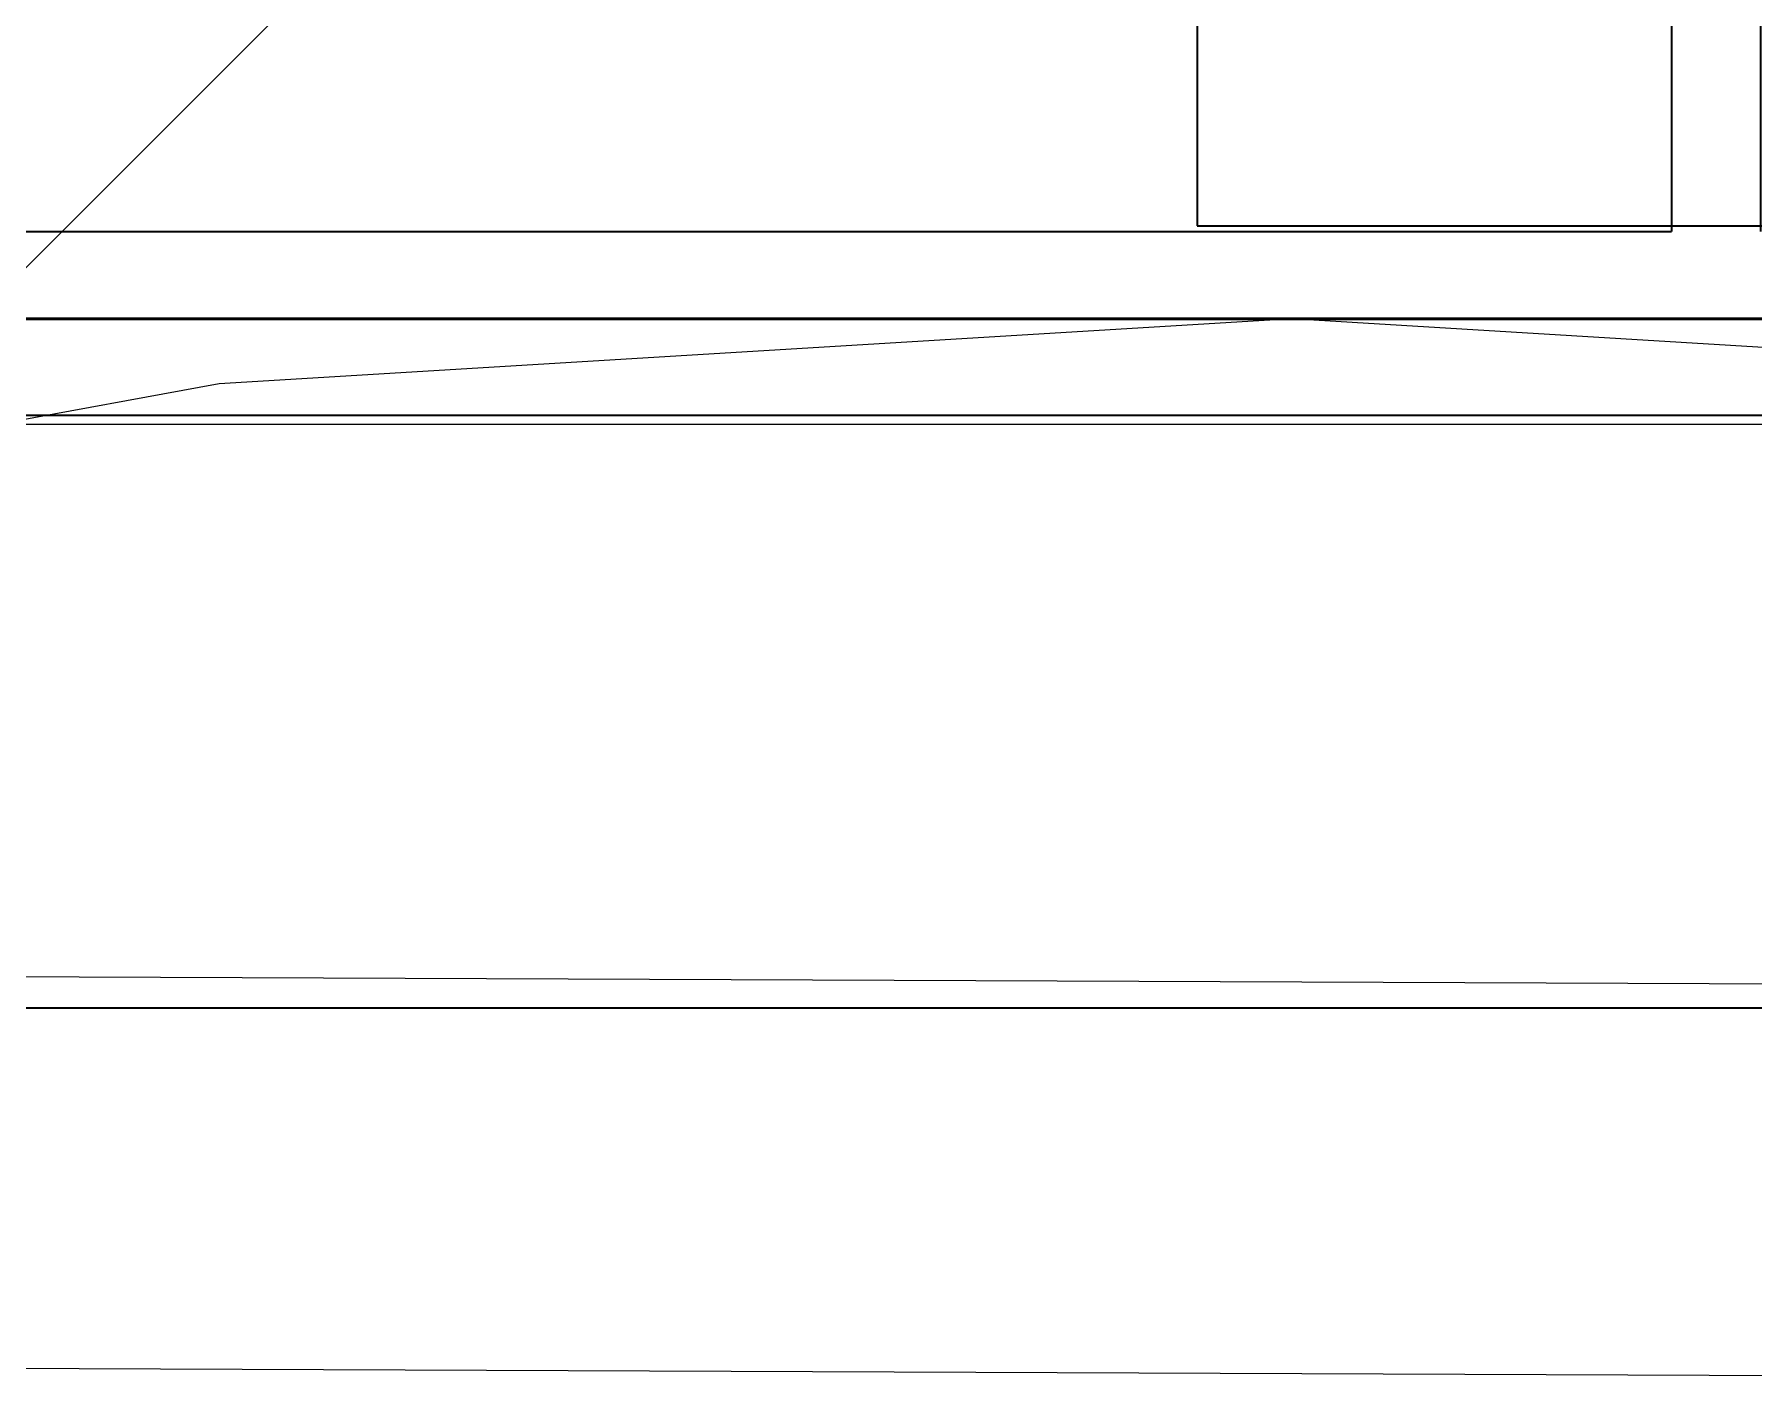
# Model space of a CAD drawing. Extents: x 0 to 756, y -25 to 420.
# Drawn here: x 364.125 to 367.024, y 296.397 to 298.671 of the extents above; entities that cross this region are included whole.
import ezdxf
from ezdxf.lldxf.tags import DXFTag

# ---------------------------------------------------------------- set-up
doc = ezdxf.new("R2010")
doc.units = 0
doc.layers.get('0').update_dxf_attribs({"lineweight": 25})
for name, color, linetype, lineweight in [('A_Innenwand', 7, 'Continuous', 25), ('Möblierung', 7, 'Continuous', 13), ('S_Einrichtung', 7, 'Continuous', 35), ('Sanitär', 7, 'Continuous', 25), ('Wand Holz nicht tragend', 7, 'Continuous', 13)]:
    doc.layers.add(name, color=color, linetype=linetype, lineweight=lineweight)
doc.layers.add('L_Abluft', color=2, linetype='Continuous', lineweight=35, true_color=0xffff00)
doc.layers.add('Raum', color=250, linetype='Continuous', lineweight=13, true_color=0x333333)
tags = doc.linetypes.add('STRICHPUNKT2', pattern=[12.7, 6.35, -3.175, 0, -3.175]).pattern_tags.tags
tags[10:11] = [DXFTag(74, 4), DXFTag(75, 0), DXFTag(340, '0'), DXFTag(46, 0.0), DXFTag(50, 0.0), DXFTag(44, 0.0), DXFTag(45, 0.0)]
tags[8:9] = [DXFTag(74, 4), DXFTag(75, 0), DXFTag(340, '0'), DXFTag(46, 0.0), DXFTag(50, 0.0), DXFTag(44, 0.0), DXFTag(45, 0.0)]
tags[6:7] = [DXFTag(74, 4), DXFTag(75, 0), DXFTag(340, '0'), DXFTag(46, 0.0), DXFTag(50, 0.0), DXFTag(44, 0.0), DXFTag(45, 0.0)]
tags[4:5] = [DXFTag(74, 4), DXFTag(75, 0), DXFTag(340, '0'), DXFTag(46, 0.0), DXFTag(50, 0.0), DXFTag(44, 0.0), DXFTag(45, 0.0)]
tags = doc.linetypes.add('VERDECKT2_S2', pattern=[0.27, 0.2, -0.07]).pattern_tags.tags
tags[6:7] = [DXFTag(74, 4), DXFTag(75, 0), DXFTag(340, '0'), DXFTag(46, 1.0), DXFTag(50, 0.0), DXFTag(44, 0.0), DXFTag(45, 0.0)]
tags[4:5] = [DXFTag(74, 4), DXFTag(75, 0), DXFTag(340, '0'), DXFTag(46, 1.0), DXFTag(50, 0.0), DXFTag(44, 0.0), DXFTag(45, 0.0)]

# ---------------------------------------------------------------- blocks, each defined once
blk = doc.blocks.new('Referenz-A01I5XF3IE')
at = {"layer": 'Möblierung', "color": 0, "linetype": 'VERDECKT2_S2', "ltscale": 0.13}
for p, q in [((366.2458, 298.191), (364.4365, 298.0816)), ((368.055, 298.0816), (366.2458, 298.191)), ((364.4365, 298.0816), (362.6536, 297.7549))]:
    blk.add_line(p, q, dxfattribs=at)
at = {"layer": 'Raum', "color": 0, "lineweight": -2}
blk.add_line((383.4585, 298.191), (351.2358, 298.191), dxfattribs=at)
at = {"layer": 'Sanitär', "color": 0, "linetype": 'Continuous', "lineweight": -2, "ltscale": 0.25}
for p, q in [((369.9894, 297.057), (362.8973, 297.0861)), ((363.01, 296.4252), (369.9785, 296.3966))]:
    blk.add_line(p, q, dxfattribs=at)
at = {"layer": 'Wand Holz nicht tragend', "color": 0, "lineweight": 50}
blk.add_line((351.2358, 298.191), (383.4585, 298.191), dxfattribs=at)
blk = doc.blocks.new('Wand-A01I5XLBIE', base_point=(280.2792, 298.0134))
at = {"color": 0, "lineweight": -2}
blk.add_line((363.8463, 298.0134), (367.8463, 302.0134), dxfattribs=at)
at = {"color": 0, "linetype": 'ByBlock', "lineweight": -2, "ltscale": 0.25}
blk.add_line((351.0792, 298.0134), (387.2792, 298.0134), dxfattribs=at)
blk = doc.blocks.new('Wickelfalzrohr-A01I5XLZIE', base_point=(306.886, 298.3383))
at = {"color": 0, "linetype": 'ByBlock', "lineweight": -2, "ltscale": 0.35}
for p in [(366.8859, 298.8069), (306.8859, 298.3383)]:
    blk.add_line(p, (366.8859, 298.3383), dxfattribs=at)
blk = doc.blocks.new('Steckverbinder-A01I5XM3IE', base_point=(366.0859, 298.3383))
at = {"color": 0, "linetype": 'ByBlock', "lineweight": -2, "ltscale": 0.35}
for p, q in [((367.0359, 299.911), (367.0359, 299.9383)), ((367.9859, 299.9283), (366.0859, 299.9283)), ((366.0859, 299.9283), (366.0859, 299.4655)), ((367.0359, 299.8311), (367.0359, 299.911)), ((367.9859, 299.9283), (367.9859, 299.4655)), ((367.0359, 299.704), (367.0359, 299.8311)), ((367.0359, 299.5383), (367.0359, 299.704)), ((367.0359, 299.3454), (367.0359, 299.5383)), ((366.0859, 299.4655), (366.0859, 298.8111)), ((367.9859, 299.4655), (367.9859, 298.8111)), ((367.0359, 299.1383), (367.0359, 299.3454)), ((367.0359, 299.1383), (367.0359, 298.9312)), ((367.0359, 298.9312), (367.0359, 298.7383)), ((366.0859, 298.8111), (366.0859, 298.3483)), ((367.9859, 298.8111), (367.9859, 298.3483)), ((367.0359, 298.7383), (367.0359, 298.5726)), ((367.0359, 298.5726), (367.0359, 298.4455)), ((367.0359, 298.4455), (367.0359, 298.3656)), ((366.0859, 298.3483), (367.9859, 298.3483)), ((367.0359, 298.3656), (367.0359, 298.3383))]:
    blk.add_line(p, q, dxfattribs=at)
at = {"color": 0, "linetype": 'STRICHPUNKT2', "lineweight": 25, "ltscale": 0.25}
blk.add_line((366.0859, 299.1383), (367.9859, 299.1383), dxfattribs=at)
blk = doc.blocks.new('Duschwanne-A01I5XNLIE', base_point=(351.0792, 276.0287))
at = {"color": 0, "linetype": 'ByBlock', "lineweight": -2, "ltscale": 0.35}
for p, q in [((351.0792, 298.0287), (383.2792, 298.0287)), ((354.0792, 297.0287), (380.2792, 297.0287))]:
    blk.add_line(p, q, dxfattribs=at)

msp = doc.modelspace()

# ---------------------------------------------------------------- block references
at = {"color": 8, "lineweight": 25, "ltscale": 0.25, "true_color": 0x808080}
msp.add_blockref('Referenz-A01I5XF3IE', (0, 0), dxfattribs=at)
at = {"layer": 'A_Innenwand', "ltscale": 0.25}
msp.add_blockref('Wand-A01I5XLBIE', (280.2792, 298.0134), dxfattribs=at)
at = {"layer": 'L_Abluft', "ltscale": 0.35}
for name, p in [('Wickelfalzrohr-A01I5XLZIE', (306.886, 298.3383)), ('Steckverbinder-A01I5XM3IE', (366.0859, 298.3383))]:
    msp.add_blockref(name, p, dxfattribs=at)
at = {"layer": 'S_Einrichtung', "ltscale": 0.35}
msp.add_blockref('Duschwanne-A01I5XNLIE', (351.0792, 276.0287), dxfattribs=at)

doc.saveas('drawing.dxf')
